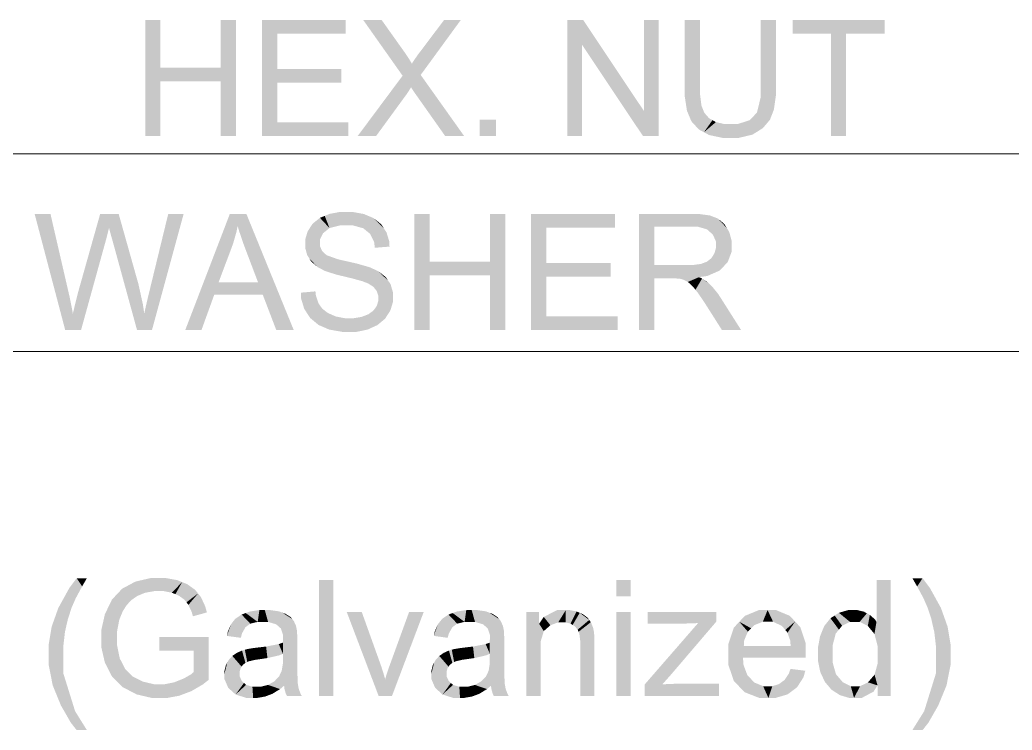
# Model space of a CAD drawing. Header units: millimetres. Extents: x 2 to 579, y 1 to 405.
# Drawn here: x 202.6 to 210, y 100.2 to 105.49 of the extents above; entities that cross this region are included whole.
import ezdxf

# ---------------------------------------------------------------- set-up
doc = ezdxf.new("R2010")
doc.units = ezdxf.units.MM
doc.linetypes.add('XKITLINE00', pattern=[0])
doc.layers.add('LinkedObject', color=7, linetype='Continuous', lineweight=0)

# ---------------------------------------------------------------- blocks, each defined once
blk = doc.blocks.new('*A4')
at = {"layer": 'LinkedObject'}
for points in [[(203.6523, 105.1309), (203.5383, 104.622), (203.5383, 105.486)], [(203.6523, 105.1309), (203.5383, 105.486), (203.6523, 105.486)], [(204.2157, 105.486), (204.1016, 105.1309), (204.1016, 105.486)], [(204.1016, 105.0289), (204.1016, 105.1309), (204.2157, 105.486)], [(204.1016, 105.0289), (204.2157, 105.486), (204.2157, 104.622)], [(204.5215, 105.1197), (204.4075, 104.622), (204.4075, 105.486)], [(204.5215, 105.1197), (204.4075, 105.486), (204.5215, 105.384)], [(205.0321, 105.384), (204.4075, 105.486), (205.0321, 105.486)], [(204.5215, 105.384), (204.4075, 105.486), (205.0321, 105.384)], [(205.299, 105.486), (205.4558, 105.0699), (205.1619, 105.486)], [(205.456, 105.2652), (205.4558, 105.0699), (205.299, 105.486)], [(205.5907, 105.0758), (205.5924, 105.2561), (205.8902, 105.486)], [(205.8902, 105.486), (205.5924, 105.2561), (205.7658, 105.486)], [(206.6832, 105.486), (206.793, 105.3002), (206.6832, 104.622)], [(206.793, 105.3002), (206.6832, 105.486), (206.8006, 105.486)], [(206.793, 105.3002), (206.8006, 105.486), (207.2458, 104.622)], [(207.2458, 104.622), (206.8006, 105.486), (207.2535, 104.8078)], [(207.3632, 105.486), (207.2535, 104.8078), (207.2535, 105.486)], [(207.3632, 104.622), (207.2535, 104.8078), (207.3632, 105.486)], [(207.6717, 105.486), (207.5576, 104.9868), (207.5576, 105.486)], [(207.6717, 104.9872), (207.5576, 104.9868), (207.6717, 105.486)], [(208.2367, 105.486), (208.1227, 104.9872), (208.1227, 105.486)], [(208.2367, 104.9868), (208.1227, 104.9872), (208.2367, 105.486)], [(208.362, 105.486), (208.6463, 105.384), (208.362, 105.384)], [(208.7603, 105.384), (208.6463, 105.384), (208.362, 105.486)], [(208.7603, 105.384), (208.362, 105.486), (209.0463, 105.486)], [(208.7603, 105.384), (209.0463, 105.486), (209.0463, 105.384)], [(208.6463, 104.622), (208.7603, 105.384), (208.7603, 104.622)], [(208.6463, 105.384), (208.7603, 105.384), (208.6463, 104.622)], [(206.6832, 104.622), (206.793, 105.3002), (206.793, 104.622)], [(205.4805, 105.2308), (205.4558, 105.0699), (205.456, 105.2652)], [(205.5148, 105.1779), (205.4558, 105.0699), (205.4805, 105.2308)], [(205.5727, 105.2304), (205.5907, 105.0758), (205.5389, 105.1821)], [(205.5924, 105.2561), (205.5907, 105.0758), (205.5727, 105.2304)], [(203.6523, 105.0289), (203.5383, 104.622), (203.6523, 105.1309)], [(203.6523, 105.1309), (204.1016, 105.0289), (203.6523, 105.0289)], [(204.1016, 105.1309), (204.1016, 105.0289), (203.6523, 105.1309)], [(205.5247, 105.1594), (205.4558, 105.0699), (205.5148, 105.1779)], [(205.4558, 105.0699), (205.5247, 105.1594), (205.5907, 105.0758)], [(205.5389, 105.1821), (205.5907, 105.0758), (205.5247, 105.1594)], [(204.5215, 105.0177), (204.4075, 104.622), (204.5215, 105.1197)], [(205.0002, 105.0177), (204.5215, 105.1197), (205.0002, 105.1197)], [(204.5215, 105.0177), (204.5215, 105.1197), (205.0002, 105.0177)], [(205.4558, 105.0699), (205.478, 104.9215), (205.1221, 104.622)], [(205.5907, 105.0758), (205.519, 104.9835), (205.4558, 105.0699)], [(205.478, 104.9215), (205.4558, 105.0699), (205.4844, 104.9302)], [(205.4844, 104.9302), (205.4558, 105.0699), (205.5049, 104.9612)], [(205.5049, 104.9612), (205.4558, 105.0699), (205.519, 104.9835)], [(205.519, 104.9835), (205.5907, 105.0758), (205.5276, 104.9698)], [(205.5276, 104.9698), (205.5907, 105.0758), (205.5455, 104.943)], [(205.5455, 104.943), (205.5907, 105.0758), (205.5548, 104.9299)], [(205.5548, 104.9299), (205.5907, 105.0758), (205.7722, 104.622)], [(205.7722, 104.622), (205.5907, 105.0758), (205.9135, 104.622)], [(203.5383, 104.622), (203.6523, 105.0289), (203.6523, 104.622)], [(204.1016, 105.0289), (204.2157, 104.622), (204.1016, 104.622)], [(204.5215, 104.7239), (204.4075, 104.622), (204.5215, 105.0177)], [(207.6717, 104.9872), (207.5576, 104.9182), (207.5576, 104.9868)], [(207.6717, 104.9309), (207.5576, 104.9182), (207.6717, 104.9872)], [(208.0958, 104.7959), (208.2367, 104.9868), (208.2073, 104.78)], [(208.1227, 104.9059), (208.2367, 104.9868), (208.0958, 104.7959)], [(208.2367, 104.9868), (208.1227, 104.9059), (208.1227, 104.9872)], [(208.2073, 104.78), (208.2367, 104.9868), (208.222, 104.8183)], [(208.222, 104.8183), (208.2367, 104.9868), (208.2367, 104.9217)], [(205.1221, 104.622), (205.478, 104.9215), (205.2593, 104.622)], [(207.6717, 104.9309), (207.5906, 104.7703), (207.5576, 104.9182)], [(207.5576, 104.9182), (207.5906, 104.7703), (207.5741, 104.8099)], [(207.6821, 104.8479), (207.5906, 104.7703), (207.6717, 104.9309)], [(207.5906, 104.7703), (207.6821, 104.8479), (207.6926, 104.8213)], [(207.2535, 104.8078), (207.3632, 104.622), (207.2458, 104.622)], [(207.7031, 104.7946), (207.5906, 104.7703), (207.6926, 104.8213)], [(207.7031, 104.7946), (207.7007, 104.6492), (207.5906, 104.7703)], [(207.5906, 104.7703), (207.7007, 104.6492), (207.6071, 104.7306)], [(207.739, 104.7535), (207.7007, 104.6492), (207.7031, 104.7946)], [(207.7007, 104.6492), (207.739, 104.7535), (207.7645, 104.739)], [(208.069, 104.7673), (208.1394, 104.6794), (208.0422, 104.7387)], [(208.2073, 104.78), (208.069, 104.7673), (208.0958, 104.7959)], [(208.1925, 104.7417), (208.069, 104.7673), (208.2073, 104.78)], [(208.1394, 104.6794), (208.069, 104.7673), (208.1925, 104.7417)], [(204.4075, 104.622), (204.5215, 104.7239), (205.052, 104.622)], [(205.052, 104.622), (204.5215, 104.7239), (205.052, 104.7239)], [(206.1519, 104.743), (206.0309, 104.622), (206.0309, 104.743)], [(206.1519, 104.622), (206.0309, 104.622), (206.1519, 104.743)], [(207.6071, 104.7306), (207.7007, 104.6492), (207.6622, 104.6701)], [(207.79, 104.7246), (207.7007, 104.6492), (207.7645, 104.739)], [(207.79, 104.7246), (207.8992, 104.6073), (207.7007, 104.6492)], [(207.8524, 104.7101), (207.8992, 104.6073), (207.79, 104.7246)], [(207.8992, 104.6073), (207.8524, 104.7101), (207.8892, 104.7101)], [(207.9523, 104.7101), (207.8992, 104.6073), (207.8892, 104.7101)], [(207.8992, 104.6073), (207.9523, 104.7101), (207.9617, 104.6073)], [(208.101, 104.6553), (207.9523, 104.7101), (208.0422, 104.7387)], [(208.0625, 104.6313), (207.9523, 104.7101), (208.101, 104.6553)], [(207.9617, 104.6073), (207.9523, 104.7101), (208.0625, 104.6313)], [(208.0422, 104.7387), (208.1394, 104.6794), (208.101, 104.6553)], [(207.7007, 104.6492), (207.8992, 104.6073), (207.7393, 104.6282)], [(207.7393, 104.6282), (207.8992, 104.6073), (207.8386, 104.6073)], [(202.8326, 104.041), (202.9422, 103.177), (202.7146, 104.041)], [(202.9632, 103.4744), (202.9422, 103.177), (202.8326, 104.041)], [(203.203, 104.041), (203.2428, 103.835), (203.0385, 103.4574)], [(203.2428, 103.835), (203.203, 104.041), (203.2486, 103.856)], [(203.2486, 103.856), (203.203, 104.041), (203.2616, 103.9068)], [(203.2616, 103.9068), (203.203, 104.041), (203.2689, 103.9367)], [(203.3407, 104.041), (203.2689, 103.9367), (203.203, 104.041)], [(203.2689, 103.9367), (203.3407, 104.041), (203.2711, 103.927)], [(203.2711, 103.927), (203.3407, 104.041), (203.285, 103.8762)], [(203.285, 103.8762), (203.3407, 104.041), (203.2968, 103.8351)], [(203.2968, 103.8351), (203.3407, 104.041), (203.4639, 103.6033)], [(203.8249, 104.041), (203.5748, 103.4855), (203.71, 104.041)], [(203.589, 103.177), (203.5748, 103.4855), (203.8249, 104.041)], [(204.169, 104.041), (204.1805, 103.7849), (203.8372, 103.177)], [(204.1805, 103.7849), (204.169, 104.041), (204.1952, 103.826)], [(204.1952, 103.826), (204.169, 104.041), (204.2185, 103.9086)], [(204.2185, 103.9086), (204.169, 104.041), (204.2271, 103.9503)], [(204.2921, 104.041), (204.2271, 103.9503), (204.169, 104.041)], [(204.2271, 103.9503), (204.2921, 104.041), (204.2374, 103.915)], [(204.2374, 103.915), (204.2921, 104.041), (204.268, 103.8251)], [(204.268, 103.8251), (204.2921, 104.041), (204.2883, 103.7705)], [(204.2883, 103.7705), (204.2921, 104.041), (204.3787, 103.5321)], [(204.3787, 103.5321), (204.2921, 104.041), (204.4143, 103.4388)], [(204.4143, 103.4388), (204.2921, 104.041), (204.6445, 103.177)], [(204.8401, 104.0115), (204.8875, 103.9166), (204.786, 103.9682)], [(204.9112, 103.9356), (204.8401, 104.0115), (204.8758, 104.0262)], [(204.8875, 103.9166), (204.8401, 104.0115), (204.9112, 103.9356)], [(204.9114, 104.041), (204.9867, 103.9546), (204.8758, 104.0262)], [(204.8758, 104.0262), (204.9867, 103.9546), (204.9112, 103.9356)], [(204.9906, 104.0557), (204.9867, 103.9546), (204.9114, 104.041)], [(205.0341, 104.0557), (204.9867, 103.9546), (204.9906, 104.0557)], [(204.9867, 103.9546), (205.0341, 104.0557), (205.0385, 103.9546)], [(205.0341, 104.0557), (205.0883, 103.9546), (205.0385, 103.9546)], [(205.1667, 104.0402), (205.0341, 104.0557), (205.0821, 104.0557)], [(205.2034, 104.0247), (205.0341, 104.0557), (205.1667, 104.0402)], [(205.1635, 103.9337), (205.0341, 104.0557), (205.2034, 104.0247)], [(205.0883, 103.9546), (205.0341, 104.0557), (205.1635, 103.9337)], [(205.2034, 104.0247), (205.189, 103.9127), (205.1635, 103.9337)], [(205.24, 104.0093), (205.189, 103.9127), (205.2034, 104.0247)], [(205.6583, 103.6859), (205.5442, 103.177), (205.5442, 104.041)], [(205.6583, 103.6859), (205.5442, 104.041), (205.6583, 104.041)], [(206.2216, 104.041), (206.1076, 103.6859), (206.1076, 104.041)], [(206.1076, 103.584), (206.1076, 103.6859), (206.2216, 104.041)], [(206.1076, 103.584), (206.2216, 104.041), (206.2216, 103.177)], [(206.5275, 103.6747), (206.4134, 103.177), (206.4134, 104.041)], [(206.5275, 103.6747), (206.4134, 104.041), (206.5275, 103.9391)], [(207.0381, 103.9391), (206.4134, 104.041), (207.0381, 104.041)], [(206.5275, 103.9391), (206.4134, 104.041), (207.0381, 103.9391)], [(207.3319, 103.66), (207.2178, 103.177), (207.2178, 104.041)], [(207.2178, 104.041), (207.3319, 103.946), (207.3319, 103.66)], [(207.6049, 103.946), (207.2178, 104.041), (207.6002, 104.041)], [(207.3319, 103.946), (207.2178, 104.041), (207.6049, 103.946)], [(207.6002, 104.041), (207.6529, 103.946), (207.6049, 103.946)], [(207.7455, 104.0294), (207.6002, 104.041), (207.6578, 104.041)], [(207.7755, 104.0177), (207.6002, 104.041), (207.7455, 104.0294)], [(207.7231, 103.9262), (207.6002, 104.041), (207.7755, 104.0177)], [(207.6529, 103.946), (207.6002, 104.041), (207.7231, 103.9262)], [(207.7755, 104.0177), (207.7453, 103.9065), (207.7231, 103.9262)], [(207.8055, 104.0061), (207.7453, 103.9065), (207.7755, 104.0177)], [(204.7674, 103.9398), (204.7304, 103.8174), (204.7489, 103.9113)], [(204.8638, 103.8976), (204.7304, 103.8174), (204.7674, 103.9398)], [(204.786, 103.9682), (204.8875, 103.9166), (204.7674, 103.9398)], [(204.7674, 103.9398), (204.8875, 103.9166), (204.8638, 103.8976)], [(205.189, 103.9127), (205.24, 104.0093), (205.2145, 103.8917)], [(205.2145, 103.8917), (205.24, 104.0093), (205.3161, 103.9336)], [(205.3161, 103.9336), (205.24, 104.0093), (205.2964, 103.9637)], [(207.7453, 103.9065), (207.8055, 104.0061), (207.7675, 103.8867)], [(207.7675, 103.8867), (207.8055, 104.0061), (207.8714, 103.9355)], [(207.8714, 103.9355), (207.8055, 104.0061), (207.8534, 103.965)], [(204.7489, 103.9113), (204.7304, 103.8174), (204.7304, 103.8501)], [(204.8401, 103.8517), (204.7304, 103.8174), (204.8638, 103.8976)], [(205.3161, 103.9336), (205.2443, 103.8298), (205.2145, 103.8917)], [(205.3358, 103.9035), (205.2443, 103.8298), (205.3161, 103.9336)], [(205.357, 103.8354), (205.2443, 103.8298), (205.3358, 103.9035)], [(207.8714, 103.9355), (207.7898, 103.8363), (207.7675, 103.8867)], [(207.8893, 103.9061), (207.7898, 103.8363), (207.8714, 103.9355)], [(207.9073, 103.8409), (207.7898, 103.8363), (207.8893, 103.9061)], [(203.0385, 103.4574), (203.2428, 103.835), (203.0607, 103.177)], [(203.4639, 103.6033), (203.4773, 103.177), (203.2968, 103.8351)], [(204.7304, 103.8174), (204.8401, 103.8517), (204.8401, 103.8249)], [(204.8401, 103.8016), (204.7304, 103.8174), (204.8401, 103.8249)], [(204.7304, 103.8174), (204.8401, 103.8016), (204.7304, 103.7876)], [(204.7304, 103.7876), (204.8401, 103.8016), (204.7455, 103.7338)], [(204.7455, 103.7338), (204.8401, 103.8016), (204.7606, 103.7097)], [(204.7606, 103.7097), (204.8401, 103.8016), (204.8569, 103.7633)], [(205.3585, 103.7974), (205.2443, 103.8298), (205.357, 103.8354)], [(205.2443, 103.8298), (205.3585, 103.7974), (205.2488, 103.7887)], [(207.7783, 103.7459), (207.9073, 103.8053), (207.8479, 103.6503)], [(207.7898, 103.7847), (207.9073, 103.8053), (207.7783, 103.7459)], [(207.9073, 103.8053), (207.7898, 103.8363), (207.9073, 103.8409)], [(207.7898, 103.8363), (207.9073, 103.8053), (207.7898, 103.8056)], [(207.9073, 103.8053), (207.7898, 103.7847), (207.7898, 103.8056)], [(207.8479, 103.6503), (207.9073, 103.8053), (207.8776, 103.6818)], [(207.8776, 103.6818), (207.9073, 103.8053), (207.9073, 103.7593)], [(203.8372, 103.177), (204.1805, 103.7849), (204.0852, 103.5321)], [(204.8569, 103.7633), (204.8217, 103.6454), (204.7606, 103.7097)], [(204.8736, 103.7483), (204.8217, 103.6454), (204.8569, 103.7633)], [(204.8217, 103.6454), (204.8736, 103.7483), (204.8526, 103.6292)], [(204.8526, 103.6292), (204.8736, 103.7483), (204.8901, 103.7332)], [(204.8526, 103.6292), (204.8901, 103.7332), (204.8764, 103.6165)], [(204.8764, 103.6165), (204.8901, 103.7332), (204.9596, 103.5895)], [(204.9596, 103.5895), (204.8901, 103.7332), (204.9763, 103.7024)], [(207.7668, 103.7281), (207.8479, 103.6503), (207.7553, 103.7103)], [(207.7783, 103.7459), (207.8479, 103.6503), (207.7668, 103.7281)], [(204.7606, 103.7097), (204.8217, 103.6454), (204.7757, 103.6857)], [(204.9596, 103.5895), (204.9763, 103.7024), (205.0191, 103.5753)], [(205.0191, 103.5753), (204.9763, 103.7024), (205.0459, 103.6867)], [(205.0191, 103.5753), (205.0459, 103.6867), (205.0786, 103.561)], [(205.0786, 103.561), (205.0459, 103.6867), (205.1155, 103.6709)], [(205.0786, 103.561), (205.1155, 103.6709), (205.1554, 103.5399)], [(205.1554, 103.5399), (205.1155, 103.6709), (205.1728, 103.5331)], [(205.1728, 103.5331), (205.1155, 103.6709), (205.1999, 103.5228)], [(205.2111, 103.6434), (205.1999, 103.5228), (205.1155, 103.6709)], [(205.237, 103.6316), (205.1999, 103.5228), (205.2111, 103.6434)], [(205.6583, 103.584), (205.5442, 103.177), (205.6583, 103.6859)], [(205.6583, 103.6859), (206.1076, 103.584), (205.6583, 103.584)], [(206.1076, 103.6859), (206.1076, 103.584), (205.6583, 103.6859)], [(206.5275, 103.5727), (206.4134, 103.177), (206.5275, 103.6747)], [(207.0061, 103.5727), (206.5275, 103.6747), (207.0061, 103.6747)], [(206.5275, 103.5727), (206.5275, 103.6747), (207.0061, 103.5727)], [(207.3319, 103.66), (207.3319, 103.5606), (207.2178, 103.177)], [(207.4642, 103.5606), (207.3319, 103.66), (207.5772, 103.66)], [(207.3319, 103.5606), (207.3319, 103.66), (207.4642, 103.5606)], [(207.4642, 103.5606), (207.5772, 103.66), (207.4863, 103.5606)], [(207.4863, 103.5606), (207.5772, 103.66), (207.5181, 103.5586)], [(207.5181, 103.5586), (207.5772, 103.66), (207.5278, 103.5565)], [(207.5278, 103.5565), (207.5772, 103.66), (207.541, 103.5533)], [(207.541, 103.5533), (207.5772, 103.66), (207.5671, 103.5418)], [(207.5671, 103.5418), (207.5772, 103.66), (207.6163, 103.66)], [(207.5671, 103.5418), (207.6163, 103.66), (207.5799, 103.5336)], [(207.6163, 103.66), (207.6643, 103.5701), (207.5799, 103.5336)], [(207.6776, 103.6681), (207.6643, 103.5701), (207.6163, 103.66)], [(207.6643, 103.5701), (207.6776, 103.6681), (207.7264, 103.5787)], [(207.6996, 103.6762), (207.8479, 103.6503), (207.6776, 103.6681)], [(207.8181, 103.6188), (207.6776, 103.6681), (207.8479, 103.6503)], [(207.7264, 103.5787), (207.6776, 103.6681), (207.8181, 103.6188)], [(207.7217, 103.6843), (207.8479, 103.6503), (207.6996, 103.6762)], [(207.8479, 103.6503), (207.7217, 103.6843), (207.7553, 103.7103)], [(203.487, 103.522), (203.4773, 103.177), (203.4639, 103.6033)], [(205.1999, 103.5228), (205.237, 103.6316), (205.2389, 103.4973)], [(205.2389, 103.4973), (205.237, 103.6316), (205.2748, 103.6142)], [(205.2389, 103.4973), (205.2748, 103.6142), (205.2508, 103.4821)], [(205.2508, 103.4821), (205.2748, 103.6142), (205.2627, 103.467)], [(205.2748, 103.6142), (205.3484, 103.5436), (205.2627, 103.467)], [(205.3484, 103.5436), (205.2748, 103.6142), (205.3305, 103.5702)], [(205.5442, 103.177), (205.6583, 103.584), (205.6583, 103.177)], [(206.1076, 103.584), (206.2216, 103.177), (206.1076, 103.177)], [(206.5275, 103.279), (206.4134, 103.177), (206.5275, 103.5727)], [(207.5799, 103.5336), (207.6643, 103.5701), (207.5927, 103.5253)], [(207.6643, 103.5701), (207.6216, 103.4965), (207.5927, 103.5253)], [(207.6869, 103.5592), (207.6216, 103.4965), (207.6643, 103.5701)], [(203.5208, 103.3692), (203.4773, 103.177), (203.487, 103.522)], [(204.0527, 103.4388), (203.8372, 103.177), (204.0852, 103.5321)], [(204.0852, 103.5321), (204.4143, 103.4388), (204.0527, 103.4388)], [(204.3787, 103.5321), (204.4143, 103.4388), (204.0852, 103.5321)], [(205.2627, 103.467), (205.3484, 103.5436), (205.2747, 103.4315)], [(205.2747, 103.4315), (205.3484, 103.5436), (205.3664, 103.5169)], [(205.2747, 103.4315), (205.3664, 103.5169), (205.2747, 103.4112)], [(205.2747, 103.4112), (205.3664, 103.5169), (205.2747, 103.3912)], [(205.3664, 103.5169), (205.3844, 103.4208), (205.2747, 103.3912)], [(205.3844, 103.4208), (205.3664, 103.5169), (205.3844, 103.4555)], [(207.2178, 103.177), (207.3319, 103.5606), (207.3319, 103.177)], [(207.6216, 103.4965), (207.6869, 103.5592), (207.6378, 103.4758)], [(207.6378, 103.4758), (207.6869, 103.5592), (207.654, 103.4552)], [(207.654, 103.4552), (207.6869, 103.5592), (207.7332, 103.5271)], [(207.7332, 103.5271), (207.6952, 103.3957), (207.654, 103.4552)], [(207.7332, 103.5271), (207.6869, 103.5592), (207.7214, 103.5377)], [(207.7582, 103.5042), (207.6952, 103.3957), (207.7332, 103.5271)], [(207.8054, 103.4467), (207.6952, 103.3957), (207.7582, 103.5042)], [(202.9737, 103.4299), (202.9422, 103.177), (202.9632, 103.4744)], [(202.9917, 103.3416), (202.9422, 103.177), (202.9737, 103.4299)], [(203.0356, 103.4468), (203.0607, 103.177), (203.016, 103.367)], [(203.0385, 103.4574), (203.0607, 103.177), (203.0356, 103.4468)], [(203.5617, 103.4325), (203.589, 103.177), (203.54, 103.3387)], [(203.5748, 103.4855), (203.589, 103.177), (203.5617, 103.4325)], [(203.8372, 103.177), (204.0527, 103.4388), (203.9579, 103.177)], [(204.4143, 103.4388), (204.6445, 103.177), (204.5144, 103.177)], [(204.8102, 103.4314), (204.6984, 103.4544), (204.8064, 103.4639)], [(204.6984, 103.4544), (204.7457, 103.2992), (204.6996, 103.4111)], [(204.8102, 103.4314), (204.7457, 103.2992), (204.6984, 103.4544)], [(204.828, 103.3781), (204.7457, 103.2992), (204.8102, 103.4314)], [(205.2625, 103.3542), (205.3844, 103.4208), (205.3647, 103.3214)], [(205.2747, 103.3912), (205.3844, 103.4208), (205.2625, 103.3542)], [(205.3647, 103.3214), (205.3844, 103.4208), (205.3844, 103.3864)], [(207.6952, 103.3957), (207.8054, 103.4467), (207.7202, 103.3568)], [(207.7202, 103.3568), (207.8054, 103.4467), (207.8277, 103.4122)], [(203.016, 103.367), (203.0607, 103.177), (202.9993, 103.2978)], [(203.5316, 103.2978), (203.4773, 103.177), (203.5208, 103.3692)], [(204.6996, 103.4111), (204.7457, 103.2992), (204.7232, 103.3335)], [(204.7457, 103.2992), (204.828, 103.3781), (204.7682, 103.2649)], [(204.7682, 103.2649), (204.828, 103.3781), (204.8302, 103.2136)], [(204.8419, 103.3573), (204.8302, 103.2136), (204.828, 103.3781)], [(204.8559, 103.3365), (204.8302, 103.2136), (204.8419, 103.3573)], [(205.2625, 103.3542), (205.3647, 103.3214), (205.2503, 103.3372)], [(207.7202, 103.3568), (207.8277, 103.4122), (207.8343, 103.177)], [(207.8343, 103.177), (207.8277, 103.4122), (207.9771, 103.177)], [(202.9993, 103.2978), (202.9422, 103.177), (202.9917, 103.3416)], [(202.9993, 103.2978), (203.0607, 103.177), (202.9422, 103.177)], [(203.5316, 103.2978), (203.589, 103.177), (203.4773, 103.177)], [(203.54, 103.3387), (203.589, 103.177), (203.5316, 103.2978)], [(204.8559, 103.3365), (204.8697, 103.1965), (204.8302, 103.2136)], [(204.8992, 103.3028), (204.8697, 103.1965), (204.8559, 103.3365)], [(204.8697, 103.1965), (204.8992, 103.3028), (204.9093, 103.1794)], [(204.9286, 103.29), (204.9093, 103.1794), (204.8992, 103.3028)], [(204.958, 103.2771), (204.9093, 103.1794), (204.9286, 103.29)], [(204.958, 103.2771), (205.0073, 103.1623), (204.9093, 103.1794)], [(205.0241, 103.2643), (205.0073, 103.1623), (204.958, 103.2771)], [(205.151, 103.274), (205.2319, 103.1962), (205.0934, 103.2643)], [(205.176, 103.2838), (205.3253, 103.2605), (205.151, 103.274)], [(205.2687, 103.2131), (205.151, 103.274), (205.3253, 103.2605)], [(205.2319, 103.1962), (205.151, 103.274), (205.2687, 103.2131)], [(205.2009, 103.2935), (205.3253, 103.2605), (205.176, 103.2838)], [(205.2381, 103.3202), (205.345, 103.291), (205.2009, 103.2935)], [(205.2009, 103.2935), (205.345, 103.291), (205.3253, 103.2605)], [(205.2503, 103.3372), (205.3647, 103.3214), (205.2381, 103.3202)], [(205.345, 103.291), (205.2381, 103.3202), (205.3647, 103.3214)], [(206.4134, 103.177), (206.5275, 103.279), (207.058, 103.177)], [(207.058, 103.177), (206.5275, 103.279), (207.058, 103.279)], [(205.0241, 103.2643), (205.0658, 103.1623), (205.0073, 103.1623)], [(205.0608, 103.2643), (205.0658, 103.1623), (205.0241, 103.2643)], [(205.0608, 103.2643), (205.1119, 103.1623), (205.0658, 103.1623)], [(205.0934, 103.2643), (205.1119, 103.1623), (205.0608, 103.2643)], [(205.0934, 103.2643), (205.2319, 103.1962), (205.1119, 103.1623)], [(205.1119, 103.1623), (205.2319, 103.1962), (205.195, 103.1793)], [(203.0686, 101.267), (202.9728, 101.2543), (203.0282, 101.3282)], [(203.0686, 101.267), (203.0282, 101.3282), (203.1042, 101.3282)], [(203.4159, 101.2761), (203.2641, 101.1137), (203.3664, 101.2496)], [(203.4801, 101.1957), (203.2641, 101.1137), (203.4159, 101.2761)], [(203.5794, 101.3291), (203.4159, 101.2761), (203.4654, 101.3026)], [(203.605, 101.2315), (203.4159, 101.2761), (203.5794, 101.3291)], [(203.4159, 101.2761), (203.5086, 101.2076), (203.4801, 101.1957)], [(203.5086, 101.2076), (203.4159, 101.2761), (203.5372, 101.2195)], [(203.5372, 101.2195), (203.4159, 101.2761), (203.605, 101.2315)], [(203.6442, 101.2315), (203.5794, 101.3291), (203.644, 101.3291)], [(203.605, 101.2315), (203.5794, 101.3291), (203.6442, 101.2315)], [(203.644, 101.3291), (203.6769, 101.2315), (203.6442, 101.2315)], [(203.6908, 101.3291), (203.6769, 101.2315), (203.644, 101.3291)], [(203.6769, 101.2315), (203.6908, 101.3291), (203.7365, 101.2201)], [(203.8134, 101.2988), (203.6908, 101.3291), (203.7755, 101.3139)], [(203.7365, 101.2201), (203.6908, 101.3291), (203.8134, 101.2988)], [(203.7365, 101.2201), (203.8134, 101.2988), (203.7633, 101.2088)], [(203.8134, 101.2988), (203.7901, 101.1974), (203.7633, 101.2088)], [(203.7901, 101.1974), (203.8134, 101.2988), (203.8314, 101.1672)], [(203.9106, 101.2413), (203.8134, 101.2988), (203.8513, 101.2836)], [(203.9322, 101.2142), (203.8134, 101.2988), (203.9106, 101.2413)], [(203.8314, 101.1672), (203.8134, 101.2988), (203.9322, 101.2142)], [(204.9394, 101.3144), (204.8331, 100.4504), (204.8331, 101.3144)], [(204.9394, 100.4504), (204.8331, 100.4504), (204.9394, 101.3144)], [(207.1547, 101.3144), (207.0484, 101.1926), (207.0484, 101.3144)], [(207.1547, 101.1926), (207.0484, 101.1926), (207.1547, 101.3144)], [(209.0926, 101.3144), (208.9864, 101.0043), (208.9864, 101.3144)], [(209.0926, 101.3144), (208.9959, 100.8182), (208.9864, 101.0043)], [(208.9959, 100.8182), (209.0926, 101.3144), (209.0926, 100.4504)], [(209.3294, 101.3282), (209.2893, 101.2664), (209.2533, 101.3282)], [(209.2893, 101.2664), (209.3294, 101.3282), (209.3367, 101.1781)], [(209.3367, 101.1781), (209.3294, 101.3282), (209.3847, 101.2543)], [(203.0099, 101.1534), (202.891, 101.1059), (202.9728, 101.2543)], [(203.0214, 101.1796), (202.9728, 101.2543), (203.0686, 101.267)], [(203.0099, 101.1534), (202.9728, 101.2543), (203.0214, 101.1796)], [(203.3664, 101.2496), (203.2641, 101.1137), (203.2905, 101.1684)], [(203.8314, 101.1672), (203.9322, 101.2142), (203.8458, 101.1483)], [(203.9322, 101.2142), (203.8602, 101.1294), (203.8458, 101.1483)], [(203.8602, 101.1294), (203.9322, 101.2142), (203.8844, 101.0775)], [(203.8844, 101.0775), (203.9322, 101.2142), (203.9864, 101.1164)], [(203.9864, 101.1164), (203.9322, 101.2142), (203.9537, 101.1871)], [(209.3367, 101.1781), (209.3847, 101.2543), (209.3482, 101.1516)], [(209.3482, 101.1516), (209.3847, 101.2543), (209.3662, 101.1109)], [(209.3662, 101.1109), (209.3847, 101.2543), (209.4666, 101.1059)], [(202.9919, 101.1127), (202.891, 101.1059), (203.0099, 101.1534)], [(203.4339, 101.1642), (203.2641, 101.1137), (203.4801, 101.1957)], [(203.4164, 101.1448), (203.2641, 101.1137), (203.4339, 101.1642)], [(203.3989, 101.1253), (203.2641, 101.1137), (203.4164, 101.1448)], [(202.8645, 101.0314), (202.9919, 101.1127), (202.9637, 101.0279)], [(202.891, 101.1059), (202.9919, 101.1127), (202.8645, 101.0314)], [(203.2641, 101.1137), (203.2114, 100.9413), (203.2378, 101.0591)], [(203.3454, 101.0192), (203.2114, 100.9413), (203.2641, 101.1137)], [(203.3716, 101.0826), (203.2641, 101.1137), (203.3989, 101.1253)], [(203.2641, 101.1137), (203.3716, 101.0826), (203.3619, 101.0593)], [(203.3454, 101.0192), (203.2641, 101.1137), (203.3619, 101.0593)], [(203.8844, 101.0775), (203.9864, 101.1164), (203.8941, 101.0445)], [(203.8941, 101.0445), (203.9864, 101.1164), (203.9976, 101.0728)], [(204.2567, 101.0575), (204.3212, 100.9895), (204.2098, 101.026)], [(204.2873, 101.0686), (204.3212, 100.9895), (204.2567, 101.0575)], [(204.389, 101.0906), (204.2873, 101.0686), (204.318, 101.0796)], [(204.3764, 101.0025), (204.2873, 101.0686), (204.389, 101.0906)], [(204.3212, 100.9895), (204.2873, 101.0686), (204.3764, 101.0025)], [(204.3764, 101.0025), (204.389, 101.0906), (204.4138, 101.0025)], [(204.4138, 101.0025), (204.389, 101.0906), (204.4538, 101.0025)], [(204.4293, 101.0906), (204.4538, 101.0025), (204.389, 101.0906)], [(204.5345, 101.0812), (204.4293, 101.0906), (204.4694, 101.0906)], [(204.5596, 101.0718), (204.4293, 101.0906), (204.5345, 101.0812)], [(204.5141, 100.9846), (204.4293, 101.0906), (204.5596, 101.0718)], [(204.4538, 101.0025), (204.4293, 101.0906), (204.5141, 100.9846)], [(204.5141, 100.9846), (204.5596, 101.0718), (204.5344, 100.9666)], [(204.5344, 100.9666), (204.5596, 101.0718), (204.5494, 100.9534)], [(204.5596, 101.0718), (204.5644, 100.9078), (204.5494, 100.9534)], [(204.6332, 101.0243), (204.5644, 100.9078), (204.5596, 101.0718)], [(204.6215, 101.0386), (204.5596, 101.0718), (204.5846, 101.0623)], [(204.6332, 101.0243), (204.5596, 101.0718), (204.6215, 101.0386)], [(205.1515, 101.0768), (205.2776, 100.4504), (205.0396, 101.0768)], [(205.286, 100.7017), (205.2776, 100.4504), (205.1515, 101.0768)], [(205.6133, 101.0768), (205.3655, 100.6946), (205.5044, 101.0768)], [(205.3766, 100.4504), (205.3655, 100.6946), (205.6133, 101.0768)], [(205.7981, 101.0575), (205.8626, 100.9895), (205.7512, 101.026)], [(205.8287, 101.0686), (205.8626, 100.9895), (205.7981, 101.0575)], [(205.9304, 101.0906), (205.8287, 101.0686), (205.8594, 101.0796)], [(205.9178, 101.0025), (205.8287, 101.0686), (205.9304, 101.0906)], [(205.8626, 100.9895), (205.8287, 101.0686), (205.9178, 101.0025)], [(205.9178, 101.0025), (205.9304, 101.0906), (205.9551, 101.0025)], [(205.9551, 101.0025), (205.9304, 101.0906), (205.9952, 101.0025)], [(205.9707, 101.0906), (205.9952, 101.0025), (205.9304, 101.0906)], [(206.0759, 101.0812), (205.9707, 101.0906), (206.0108, 101.0906)], [(206.101, 101.0718), (205.9707, 101.0906), (206.0759, 101.0812)], [(206.0555, 100.9846), (205.9707, 101.0906), (206.101, 101.0718)], [(205.9952, 101.0025), (205.9707, 101.0906), (206.0555, 100.9846)], [(206.0555, 100.9846), (206.101, 101.0718), (206.0758, 100.9666)], [(206.0758, 100.9666), (206.101, 101.0718), (206.0908, 100.9534)], [(206.101, 101.0718), (206.1058, 100.9078), (206.0908, 100.9534)], [(206.1746, 101.0243), (206.1058, 100.9078), (206.101, 101.0718)], [(206.1628, 101.0386), (206.101, 101.0718), (206.126, 101.0623)], [(206.1746, 101.0243), (206.101, 101.0718), (206.1628, 101.0386)], [(206.3771, 101.0768), (206.4833, 100.7926), (206.3771, 100.4504)], [(206.4833, 100.7926), (206.3771, 101.0768), (206.4833, 100.8528)], [(206.5079, 100.9345), (206.3771, 101.0768), (206.473, 100.9879)], [(206.4833, 100.8528), (206.3771, 101.0768), (206.5079, 100.9345)], [(206.473, 100.9879), (206.3771, 101.0768), (206.473, 101.0768)], [(206.6717, 101.0906), (206.5074, 101.0393), (206.6067, 101.0906)], [(206.6152, 100.9991), (206.5074, 101.0393), (206.6717, 101.0906)], [(206.6152, 100.9991), (206.6717, 101.0906), (206.649, 100.9991)], [(206.649, 100.9991), (206.6717, 101.0906), (206.6702, 100.9991)], [(206.6717, 101.0906), (206.707, 100.9895), (206.6702, 100.9991)], [(206.6999, 101.0906), (206.707, 100.9895), (206.6717, 101.0906)], [(206.7518, 101.0805), (206.707, 100.9895), (206.6999, 101.0906)], [(206.7755, 101.0703), (206.707, 100.9895), (206.7518, 101.0805)], [(206.707, 100.9895), (206.7755, 101.0703), (206.7227, 100.9799)], [(206.7755, 101.0703), (206.7384, 100.9703), (206.7227, 100.9799)], [(206.7384, 100.9703), (206.7755, 101.0703), (206.7603, 100.9446)], [(206.7603, 100.9446), (206.7755, 101.0703), (206.8463, 101.017)], [(206.8345, 101.0335), (206.7755, 101.0703), (206.7991, 101.0601)], [(206.8463, 101.017), (206.7755, 101.0703), (206.8345, 101.0335)], [(207.1547, 101.0768), (207.0484, 100.4504), (207.0484, 101.0768)], [(207.1547, 100.4504), (207.0484, 100.4504), (207.1547, 101.0768)], [(207.7943, 101.0768), (207.2594, 100.5367), (207.6573, 100.9939)], [(207.7943, 101.0063), (207.2594, 100.5367), (207.7943, 101.0768)], [(207.2828, 101.0768), (207.5378, 100.9904), (207.2828, 100.9904)], [(207.5637, 100.9904), (207.2828, 101.0768), (207.7943, 101.0768)], [(207.5378, 100.9904), (207.2828, 101.0768), (207.5637, 100.9904)], [(207.5637, 100.9904), (207.7943, 101.0768), (207.6235, 100.9921)], [(207.6235, 100.9921), (207.7943, 101.0768), (207.6573, 100.9939)], [(208.1102, 101.0906), (207.9643, 101.0034), (208.0049, 101.047)], [(208.175, 101.0906), (207.9643, 101.0034), (208.1102, 101.0906)], [(208.1392, 101.0034), (207.9643, 101.0034), (208.175, 101.0906)], [(208.1392, 101.0034), (208.175, 101.0906), (208.1757, 101.0034)], [(208.175, 101.0906), (208.216, 101.0034), (208.1757, 101.0034)], [(208.3401, 101.0479), (208.175, 101.0906), (208.2377, 101.0906)], [(208.3798, 101.0052), (208.175, 101.0906), (208.3401, 101.0479)], [(208.2817, 100.9727), (208.175, 101.0906), (208.3798, 101.0052)], [(208.216, 101.0034), (208.175, 101.0906), (208.2817, 100.9727)], [(208.7059, 101.0703), (208.7891, 101.0025), (208.6747, 101.05)], [(208.7755, 101.0906), (208.7891, 101.0025), (208.7059, 101.0703)], [(208.8141, 101.0906), (208.7891, 101.0025), (208.7755, 101.0906)], [(208.7891, 101.0025), (208.8141, 101.0906), (208.8244, 101.0025)], [(208.8141, 101.0906), (208.8607, 101.0025), (208.8244, 101.0025)], [(208.8423, 101.0906), (208.8607, 101.0025), (208.8141, 101.0906)], [(208.8926, 101.0787), (208.8607, 101.0025), (208.8423, 101.0906)], [(208.9146, 101.0667), (208.8607, 101.0025), (208.8926, 101.0787)], [(208.9146, 101.0667), (208.9216, 100.9725), (208.8607, 101.0025)], [(208.9367, 101.0547), (208.9216, 100.9725), (208.9146, 101.0667)], [(208.9725, 101.0235), (208.9216, 100.9725), (208.9367, 101.0547)], [(209.3662, 101.1109), (209.4666, 101.1059), (209.3942, 101.0261)], [(209.3942, 101.0261), (209.4666, 101.1059), (209.4931, 101.0314)], [(202.9533, 100.9838), (202.8418, 100.9673), (202.8645, 101.0314)], [(202.9407, 100.9287), (202.8418, 100.9673), (202.9533, 100.9838)], [(202.9533, 100.9838), (202.8645, 101.0314), (202.9637, 101.0279)], [(203.3289, 100.9322), (203.2114, 100.9413), (203.3454, 101.0192)], [(204.1936, 101.0055), (204.1471, 100.898), (204.1774, 100.985)], [(204.2856, 100.9634), (204.1471, 100.898), (204.1936, 101.0055)], [(204.1774, 100.985), (204.1471, 100.898), (204.1542, 100.9313)], [(204.2098, 101.026), (204.3212, 100.9895), (204.1936, 101.0055)], [(204.2856, 100.9634), (204.1936, 101.0055), (204.3034, 100.9764)], [(204.3034, 100.9764), (204.1936, 101.0055), (204.3212, 100.9895)], [(204.645, 101.01), (204.5644, 100.9078), (204.6332, 101.0243)], [(204.6615, 100.9739), (204.5644, 100.9078), (204.645, 101.01)], [(205.735, 101.0055), (205.6885, 100.898), (205.7188, 100.985)], [(205.827, 100.9634), (205.6885, 100.898), (205.735, 101.0055)], [(205.7188, 100.985), (205.6885, 100.898), (205.6955, 100.9313)], [(205.7512, 101.026), (205.8626, 100.9895), (205.735, 101.0055)], [(205.827, 100.9634), (205.735, 101.0055), (205.8448, 100.9764)], [(205.8448, 100.9764), (205.735, 101.0055), (205.8626, 100.9895)], [(206.1864, 101.01), (206.1058, 100.9078), (206.1746, 101.0243)], [(206.2029, 100.9739), (206.1058, 100.9078), (206.1864, 101.01)], [(206.5074, 101.0393), (206.5569, 100.9775), (206.473, 100.9879)], [(206.473, 100.9879), (206.5569, 100.9775), (206.5079, 100.9345)], [(206.5569, 100.9775), (206.5074, 101.0393), (206.6152, 100.9991)], [(206.8463, 101.017), (206.7665, 100.9286), (206.7603, 100.9446)], [(206.8581, 101.0004), (206.7665, 100.9286), (206.8463, 101.017)], [(206.8745, 100.9612), (206.7665, 100.9286), (206.8581, 101.0004)], [(207.455, 100.6093), (207.2594, 100.5367), (207.7943, 101.0063)], [(207.9643, 101.0034), (207.883, 100.8373), (207.9236, 100.9598)], [(208.0281, 100.93), (207.883, 100.8373), (207.9643, 101.0034)], [(207.9643, 101.0034), (208.053, 100.9545), (208.0281, 100.93)], [(208.053, 100.9545), (207.9643, 101.0034), (208.0778, 100.9789)], [(208.0778, 100.9789), (207.9643, 101.0034), (208.1392, 101.0034)], [(208.2817, 100.9727), (208.3798, 101.0052), (208.307, 100.9421)], [(208.3798, 101.0052), (208.3235, 100.9224), (208.307, 100.9421)], [(208.3235, 100.9224), (208.3798, 101.0052), (208.3435, 100.8631)], [(208.3435, 100.8631), (208.3798, 101.0052), (208.4593, 100.8422)], [(208.4593, 100.8422), (208.3798, 101.0052), (208.4196, 100.9624)], [(208.6435, 101.0297), (208.7063, 100.9448), (208.5968, 100.9712)], [(208.73, 100.9737), (208.6435, 101.0297), (208.6747, 101.05)], [(208.7063, 100.9448), (208.6435, 101.0297), (208.73, 100.9737)], [(208.6747, 101.05), (208.7891, 101.0025), (208.73, 100.9737)], [(208.9864, 101.0043), (208.9216, 100.9725), (208.9725, 101.0235)], [(208.9216, 100.9725), (208.9864, 101.0043), (208.9464, 100.9425)], [(208.9464, 100.9425), (208.9864, 101.0043), (208.9711, 100.9124)], [(208.9864, 101.0043), (208.9959, 100.8182), (208.9711, 100.9124)], [(209.3942, 101.0261), (209.4931, 101.0314), (209.4042, 100.982)], [(209.4042, 100.982), (209.4931, 101.0314), (209.4169, 100.9275)], [(209.4169, 100.9275), (209.4931, 101.0314), (209.5158, 100.9673)], [(202.9407, 100.9287), (202.8191, 100.833), (202.8418, 100.9673)], [(202.928, 100.818), (202.8191, 100.833), (202.9407, 100.9287)], [(203.2114, 100.9413), (203.3289, 100.9322), (203.2114, 100.8783)], [(203.2114, 100.8783), (203.3289, 100.9322), (203.3289, 100.8853)], [(204.2593, 100.9173), (204.1471, 100.898), (204.2856, 100.9634)], [(204.1471, 100.898), (204.2593, 100.9173), (204.2508, 100.8841)], [(204.5641, 100.8587), (204.6689, 100.9385), (204.5638, 100.8479)], [(204.5638, 100.8479), (204.6689, 100.9385), (204.5644, 100.7649)], [(204.5644, 100.8726), (204.6689, 100.9385), (204.5641, 100.8587)], [(204.6662, 100.9521), (204.5644, 100.9078), (204.6615, 100.9739)], [(204.5644, 100.9078), (204.6662, 100.9521), (204.6689, 100.9385)], [(204.5644, 100.9078), (204.6689, 100.9385), (204.5644, 100.8755)], [(204.5644, 100.8755), (204.6689, 100.9385), (204.5644, 100.8726)], [(204.6715, 100.8896), (204.5644, 100.7649), (204.6689, 100.9385)], [(205.8007, 100.9173), (205.6885, 100.898), (205.827, 100.9634)], [(205.6885, 100.898), (205.8007, 100.9173), (205.7921, 100.8841)], [(206.1055, 100.8587), (206.2103, 100.9385), (206.1052, 100.8479)], [(206.1052, 100.8479), (206.2103, 100.9385), (206.1058, 100.7649)], [(206.1058, 100.8726), (206.2103, 100.9385), (206.1055, 100.8587)], [(206.2076, 100.9521), (206.1058, 100.9078), (206.2029, 100.9739)], [(206.1058, 100.9078), (206.2076, 100.9521), (206.2103, 100.9385)], [(206.1058, 100.9078), (206.2103, 100.9385), (206.1058, 100.8755)], [(206.1058, 100.8755), (206.2103, 100.9385), (206.1058, 100.8726)], [(206.2129, 100.8896), (206.1058, 100.7649), (206.2103, 100.9385)], [(206.7665, 100.9286), (206.8745, 100.9612), (206.7727, 100.9125)], [(206.7727, 100.9125), (206.8745, 100.9612), (206.8792, 100.9386)], [(206.8792, 100.9386), (206.7788, 100.864), (206.7727, 100.9125)], [(206.8822, 100.9238), (206.7788, 100.864), (206.8792, 100.9386)], [(206.8851, 100.8722), (206.7788, 100.864), (206.8822, 100.9238)], [(208.0006, 100.8646), (207.883, 100.8373), (208.0281, 100.93)], [(208.5812, 100.933), (208.55, 100.763), (208.5656, 100.8949)], [(208.6826, 100.916), (208.55, 100.763), (208.5812, 100.933)], [(208.6589, 100.825), (208.55, 100.763), (208.6826, 100.916)], [(208.5968, 100.9712), (208.7063, 100.9448), (208.5812, 100.933)], [(208.5812, 100.933), (208.7063, 100.9448), (208.6826, 100.916)], [(209.4169, 100.9275), (209.5158, 100.9673), (209.4296, 100.8177)], [(209.4296, 100.8177), (209.5158, 100.9673), (209.5385, 100.833)], [(202.8191, 100.833), (202.928, 100.818), (202.8191, 100.7629)], [(203.3289, 100.8275), (203.2114, 100.8783), (203.3289, 100.8853)], [(203.2114, 100.8783), (203.2644, 100.6479), (203.2114, 100.8147)], [(203.3289, 100.8275), (203.2644, 100.6479), (203.2114, 100.8783)], [(203.6442, 100.8911), (203.8983, 100.7891), (203.6442, 100.7891)], [(204.0106, 100.8911), (203.8983, 100.7891), (203.6442, 100.8911)], [(203.8983, 100.6282), (204.0106, 100.8911), (204.0106, 100.5706)], [(203.8983, 100.7891), (204.0106, 100.8911), (203.8983, 100.6282)], [(204.5335, 100.8373), (204.5644, 100.7649), (204.4391, 100.819)], [(204.5638, 100.8479), (204.5644, 100.7649), (204.5335, 100.8373)], [(204.6715, 100.8543), (204.5638, 100.726), (204.5644, 100.7649)], [(204.6715, 100.7129), (204.5638, 100.726), (204.6715, 100.8543)], [(204.6715, 100.8543), (204.5644, 100.7649), (204.6715, 100.8896)], [(206.0749, 100.8373), (206.1058, 100.7649), (205.9804, 100.819)], [(206.1052, 100.8479), (206.1058, 100.7649), (206.0749, 100.8373)], [(206.2129, 100.8543), (206.1052, 100.726), (206.1058, 100.7649)], [(206.2129, 100.7129), (206.1052, 100.726), (206.2129, 100.8543)], [(206.2129, 100.8543), (206.1058, 100.7649), (206.2129, 100.8896)], [(206.8851, 100.8722), (206.7788, 100.8315), (206.7788, 100.864)], [(206.8851, 100.8354), (206.7788, 100.8315), (206.8851, 100.8722)], [(206.7788, 100.4504), (206.8851, 100.8354), (206.8851, 100.4504)], [(206.7788, 100.8315), (206.8851, 100.8354), (206.7788, 100.4504)], [(207.883, 100.8373), (208.0006, 100.8646), (207.9979, 100.8237)], [(207.9979, 100.8237), (207.883, 100.7583), (207.883, 100.8373)], [(208.3435, 100.8631), (208.4593, 100.8422), (208.347, 100.8237)], [(208.4593, 100.7647), (208.347, 100.8237), (208.4593, 100.8422)], [(208.5656, 100.8949), (208.55, 100.763), (208.55, 100.8099)], [(209.4296, 100.7623), (209.5385, 100.833), (209.5385, 100.7629)], [(209.4296, 100.8177), (209.5385, 100.833), (209.4296, 100.7623)], [(202.8191, 100.7629), (202.928, 100.818), (202.928, 100.7623)], [(202.8191, 100.7629), (202.928, 100.7623), (202.8191, 100.6834)], [(202.8191, 100.6834), (202.928, 100.7623), (202.8495, 100.5297)], [(202.8495, 100.5297), (202.928, 100.7623), (202.8798, 100.4555)], [(202.8798, 100.4555), (202.928, 100.7623), (202.928, 100.6207)], [(203.2114, 100.8147), (203.2644, 100.6479), (203.2379, 100.6994)], [(203.3488, 100.7308), (203.2644, 100.6479), (203.3289, 100.8275)], [(204.2642, 100.6804), (204.1876, 100.7492), (204.2046, 100.7607)], [(204.2215, 100.7721), (204.2851, 100.6977), (204.2046, 100.7607)], [(204.2046, 100.7607), (204.2851, 100.6977), (204.2642, 100.6804)], [(204.2596, 100.7895), (204.2851, 100.6977), (204.2215, 100.7721)], [(204.2808, 100.7954), (204.2851, 100.6977), (204.2596, 100.7895)], [(204.2964, 100.7996), (204.3122, 100.7095), (204.2808, 100.7954)], [(204.2851, 100.6977), (204.2808, 100.7954), (204.2987, 100.7036)], [(204.2987, 100.7036), (204.2808, 100.7954), (204.3122, 100.7095)], [(204.3434, 100.8075), (204.3585, 100.7201), (204.2964, 100.7996)], [(204.2964, 100.7996), (204.3585, 100.7201), (204.3122, 100.7095)], [(204.3749, 100.8113), (204.3912, 100.7248), (204.3434, 100.8075)], [(204.3434, 100.8075), (204.3912, 100.7248), (204.3585, 100.7201)], [(204.4391, 100.819), (204.4489, 100.7331), (204.3749, 100.8113)], [(204.3749, 100.8113), (204.4489, 100.7331), (204.3912, 100.7248)], [(204.4391, 100.819), (204.5644, 100.7649), (204.4489, 100.7331)], [(204.4489, 100.7331), (204.5644, 100.7649), (204.5355, 100.7531)], [(205.8056, 100.6804), (205.729, 100.7492), (205.7459, 100.7607)], [(205.7629, 100.7721), (205.8265, 100.6977), (205.7459, 100.7607)], [(205.7459, 100.7607), (205.8265, 100.6977), (205.8056, 100.6804)], [(205.801, 100.7895), (205.8265, 100.6977), (205.7629, 100.7721)], [(205.8221, 100.7954), (205.8265, 100.6977), (205.801, 100.7895)], [(205.8377, 100.7996), (205.8536, 100.7095), (205.8221, 100.7954)], [(205.8265, 100.6977), (205.8221, 100.7954), (205.8401, 100.7036)], [(205.8401, 100.7036), (205.8221, 100.7954), (205.8536, 100.7095)], [(205.8848, 100.8075), (205.8999, 100.7201), (205.8377, 100.7996)], [(205.8377, 100.7996), (205.8999, 100.7201), (205.8536, 100.7095)], [(205.9163, 100.8113), (205.9326, 100.7248), (205.8848, 100.8075)], [(205.8848, 100.8075), (205.9326, 100.7248), (205.8999, 100.7201)], [(205.9804, 100.819), (205.9903, 100.7331), (205.9163, 100.8113)], [(205.9163, 100.8113), (205.9903, 100.7331), (205.9326, 100.7248)], [(205.9804, 100.819), (206.1058, 100.7649), (205.9903, 100.7331)], [(205.9903, 100.7331), (206.1058, 100.7649), (206.0769, 100.7531)], [(206.3771, 100.4504), (206.4833, 100.7926), (206.4833, 100.4504)], [(207.9979, 100.8237), (208.4593, 100.7647), (207.883, 100.7583)], [(208.4593, 100.76), (207.883, 100.7583), (208.4593, 100.7647)], [(208.459, 100.7458), (207.883, 100.7583), (208.4593, 100.76)], [(207.883, 100.7583), (207.9634, 100.5212), (207.883, 100.682)], [(207.9948, 100.6849), (207.9634, 100.5212), (207.883, 100.7583)], [(207.9948, 100.6849), (207.883, 100.7583), (207.9919, 100.7364)], [(208.4587, 100.7364), (207.883, 100.7583), (208.459, 100.7458)], [(207.9919, 100.7364), (207.883, 100.7583), (208.4587, 100.7364)], [(208.347, 100.8237), (208.4593, 100.7647), (207.9979, 100.8237)], [(208.55, 100.763), (208.6589, 100.825), (208.6589, 100.7629)], [(208.55, 100.763), (208.6589, 100.7028), (208.55, 100.715)], [(208.6589, 100.7028), (208.55, 100.763), (208.6589, 100.7629)], [(208.9959, 100.8182), (209.0926, 100.4504), (208.9959, 100.7541)], [(209.4296, 100.7623), (209.5385, 100.7629), (209.4296, 100.6207)], [(209.5385, 100.6834), (209.4296, 100.6207), (209.5385, 100.7629)], [(203.2644, 100.6479), (203.3488, 100.7308), (203.3687, 100.6919)], [(203.3886, 100.653), (203.2644, 100.6479), (203.3687, 100.6919)], [(204.1498, 100.6997), (204.1289, 100.6157), (204.1394, 100.6807)], [(204.2495, 100.6577), (204.1289, 100.6157), (204.1498, 100.6997)], [(204.1603, 100.7187), (204.2569, 100.6691), (204.1498, 100.6997)], [(204.1498, 100.6997), (204.2569, 100.6691), (204.2495, 100.6577)], [(204.1876, 100.7492), (204.2569, 100.6691), (204.1603, 100.7187)], [(204.2569, 100.6691), (204.1876, 100.7492), (204.2642, 100.6804)], [(204.5553, 100.6378), (204.6715, 100.7129), (204.6715, 100.6389)], [(204.5638, 100.6909), (204.6715, 100.7129), (204.5553, 100.6378)], [(204.6715, 100.7129), (204.5638, 100.6909), (204.5638, 100.726)], [(205.2969, 100.6713), (205.2776, 100.4504), (205.286, 100.7017)], [(205.3655, 100.6946), (205.3766, 100.4504), (205.3528, 100.6598)], [(205.6912, 100.6997), (205.6703, 100.6157), (205.6808, 100.6807)], [(205.7909, 100.6577), (205.6703, 100.6157), (205.6912, 100.6997)], [(205.7017, 100.7187), (205.7982, 100.6691), (205.6912, 100.6997)], [(205.6912, 100.6997), (205.7982, 100.6691), (205.7909, 100.6577)], [(205.729, 100.7492), (205.7982, 100.6691), (205.7017, 100.7187)], [(205.7982, 100.6691), (205.729, 100.7492), (205.8056, 100.6804)], [(206.0967, 100.6378), (206.2129, 100.7129), (206.2129, 100.6389)], [(206.1052, 100.6909), (206.2129, 100.7129), (206.0967, 100.6378)], [(206.2129, 100.7129), (206.1052, 100.6909), (206.1052, 100.726)], [(208.024, 100.606), (207.9634, 100.5212), (207.9948, 100.6849)], [(208.55, 100.715), (208.6589, 100.7028), (208.5673, 100.63)], [(208.5673, 100.63), (208.6589, 100.7028), (208.5845, 100.593)], [(208.5845, 100.593), (208.6589, 100.7028), (208.6842, 100.6131)], [(208.9959, 100.6958), (209.0926, 100.4504), (208.9716, 100.6091)], [(208.9959, 100.7541), (209.0926, 100.4504), (208.9959, 100.6958)], [(202.928, 100.6207), (202.9843, 100.2518), (202.8798, 100.4555)], [(203.0161, 100.3377), (202.9843, 100.2518), (202.928, 100.6207)], [(203.3886, 100.653), (203.4215, 100.4902), (203.2644, 100.6479)], [(203.2644, 100.6479), (203.4215, 100.4902), (203.2909, 100.5963)], [(203.4465, 100.5952), (203.4215, 100.4902), (203.3886, 100.653)], [(203.88, 100.6119), (204.0106, 100.5706), (203.8264, 100.5814)], [(203.8983, 100.6282), (204.0106, 100.5706), (203.88, 100.6119)], [(204.1394, 100.6807), (204.1289, 100.6157), (204.1289, 100.6387)], [(204.2421, 100.6325), (204.1289, 100.6157), (204.2495, 100.6577)], [(204.1289, 100.6157), (204.2421, 100.6325), (204.2421, 100.6186)], [(204.2421, 100.5974), (204.1289, 100.6157), (204.2421, 100.6186)], [(204.1289, 100.6157), (204.2421, 100.5974), (204.1289, 100.5765)], [(204.5006, 100.5598), (204.6715, 100.6389), (204.6749, 100.5453)], [(204.5356, 100.5965), (204.6715, 100.6389), (204.5006, 100.5598)], [(204.5468, 100.6198), (204.6715, 100.6389), (204.5356, 100.5965)], [(204.6715, 100.6389), (204.5468, 100.6198), (204.5553, 100.6378)], [(205.3169, 100.6082), (205.2776, 100.4504), (205.2969, 100.6713)], [(205.3528, 100.6598), (205.3766, 100.4504), (205.3331, 100.6002)], [(205.6808, 100.6807), (205.6703, 100.6157), (205.6703, 100.6387)], [(205.7835, 100.6325), (205.6703, 100.6157), (205.7909, 100.6577)], [(205.6703, 100.6157), (205.7835, 100.6325), (205.7835, 100.6186)], [(205.7835, 100.5974), (205.6703, 100.6157), (205.7835, 100.6186)], [(205.6703, 100.6157), (205.7835, 100.5974), (205.6703, 100.5765)], [(206.042, 100.5598), (206.2129, 100.6389), (206.2163, 100.5453)], [(206.077, 100.5965), (206.2129, 100.6389), (206.042, 100.5598)], [(206.0881, 100.6198), (206.2129, 100.6389), (206.077, 100.5965)], [(206.2129, 100.6389), (206.0881, 100.6198), (206.0967, 100.6378)], [(207.883, 100.682), (207.9634, 100.5212), (207.9232, 100.5634)], [(208.3011, 100.5699), (208.4558, 100.6388), (208.3948, 100.5162)], [(208.3337, 100.6189), (208.4558, 100.6388), (208.3011, 100.5699)], [(208.4558, 100.6388), (208.3337, 100.6189), (208.3458, 100.6526)], [(208.3948, 100.5162), (208.4558, 100.6388), (208.4428, 100.5907)], [(208.6842, 100.6131), (208.6503, 100.4985), (208.5845, 100.593)], [(208.7096, 100.5833), (208.6503, 100.4985), (208.6842, 100.6131)], [(209.4296, 100.6207), (209.4775, 100.4555), (209.3415, 100.3377)], [(209.508, 100.5297), (209.4296, 100.6207), (209.5385, 100.6834)], [(209.4775, 100.4555), (209.4296, 100.6207), (209.508, 100.5297)], [(203.2909, 100.5963), (203.4215, 100.4902), (203.3695, 100.5175)], [(203.4215, 100.4902), (203.4465, 100.5952), (203.4845, 100.5763)], [(203.5225, 100.5574), (203.4215, 100.4902), (203.4845, 100.5763)], [(203.5225, 100.5574), (203.6528, 100.4357), (203.4215, 100.4902)], [(203.6033, 100.5385), (203.6528, 100.4357), (203.5225, 100.5574)], [(203.6528, 100.4357), (203.6033, 100.5385), (203.646, 100.5385)], [(203.646, 100.5385), (203.7, 100.4357), (203.6528, 100.4357)], [(203.6831, 100.5385), (203.7, 100.4357), (203.646, 100.5385)], [(203.7556, 100.5528), (203.7919, 100.4527), (203.6831, 100.5385)], [(203.6831, 100.5385), (203.7919, 100.4527), (203.7, 100.4357)], [(203.8367, 100.4696), (203.7556, 100.5528), (203.791, 100.5671)], [(203.7919, 100.4527), (203.7556, 100.5528), (203.8367, 100.4696)], [(203.8264, 100.5814), (203.8815, 100.4865), (203.791, 100.5671)], [(203.791, 100.5671), (203.8815, 100.4865), (203.8367, 100.4696)], [(203.8264, 100.5814), (204.0106, 100.5706), (203.8815, 100.4865)], [(203.8815, 100.4865), (204.0106, 100.5706), (203.9684, 100.537)], [(204.1289, 100.5765), (204.2421, 100.5974), (204.1566, 100.5122)], [(204.1566, 100.5122), (204.2421, 100.5974), (204.1843, 100.487)], [(204.1843, 100.487), (204.2421, 100.5974), (204.2582, 100.562)], [(204.2582, 100.562), (204.2119, 100.4618), (204.1843, 100.487)], [(204.2742, 100.5478), (204.2119, 100.4618), (204.2582, 100.562)], [(204.2902, 100.5337), (204.2119, 100.4618), (204.2742, 100.5478)], [(204.573, 100.5273), (204.453, 100.533), (204.4768, 100.5464)], [(204.5006, 100.5598), (204.6749, 100.5453), (204.4768, 100.5464)], [(204.6749, 100.5453), (204.573, 100.5273), (204.4768, 100.5464)], [(204.573, 100.5273), (204.6749, 100.5453), (204.5754, 100.5053)], [(204.5754, 100.5053), (204.6749, 100.5453), (204.6783, 100.5257)], [(205.326, 100.5755), (205.2776, 100.4504), (205.3169, 100.6082)], [(205.326, 100.5755), (205.3766, 100.4504), (205.2776, 100.4504)], [(205.3331, 100.6002), (205.3766, 100.4504), (205.326, 100.5755)], [(205.6703, 100.5765), (205.7835, 100.5974), (205.698, 100.5122)], [(205.698, 100.5122), (205.7835, 100.5974), (205.7256, 100.487)], [(205.7256, 100.487), (205.7835, 100.5974), (205.7995, 100.562)], [(205.7995, 100.562), (205.7533, 100.4618), (205.7256, 100.487)], [(205.8156, 100.5478), (205.7533, 100.4618), (205.7995, 100.562)], [(205.8316, 100.5337), (205.7533, 100.4618), (205.8156, 100.5478)], [(206.1144, 100.5273), (205.9943, 100.533), (206.0182, 100.5464)], [(206.042, 100.5598), (206.2163, 100.5453), (206.0182, 100.5464)], [(206.2163, 100.5453), (206.1144, 100.5273), (206.0182, 100.5464)], [(206.1144, 100.5273), (206.2163, 100.5453), (206.1168, 100.5053)], [(206.1168, 100.5053), (206.2163, 100.5453), (206.2197, 100.5257)], [(207.455, 100.6093), (207.2594, 100.4504), (207.2594, 100.5367)], [(207.3903, 100.5368), (207.2594, 100.4504), (207.455, 100.6093)], [(207.2594, 100.4504), (207.5241, 100.542), (207.8133, 100.4504)], [(207.5241, 100.542), (207.2594, 100.4504), (207.4928, 100.542)], [(207.4928, 100.542), (207.2594, 100.4504), (207.426, 100.5394)], [(207.426, 100.5394), (207.2594, 100.4504), (207.3903, 100.5368)], [(207.8133, 100.4504), (207.5241, 100.542), (207.8133, 100.542)], [(207.9634, 100.5212), (208.024, 100.606), (208.0035, 100.4789)], [(208.0502, 100.5786), (208.0035, 100.4789), (208.024, 100.606)], [(208.0764, 100.5512), (208.0035, 100.4789), (208.0502, 100.5786)], [(208.0764, 100.5512), (208.1809, 100.4366), (208.0035, 100.4789)], [(208.1418, 100.5239), (208.1809, 100.4366), (208.0764, 100.5512)], [(208.2598, 100.5392), (208.3598, 100.4896), (208.2101, 100.5239)], [(208.2804, 100.5546), (208.3948, 100.5162), (208.2598, 100.5392)], [(208.3598, 100.4896), (208.2598, 100.5392), (208.3948, 100.5162)], [(208.3011, 100.5699), (208.3948, 100.5162), (208.2804, 100.5546)], [(208.5845, 100.593), (208.6503, 100.4985), (208.6017, 100.5561)], [(208.6503, 100.4985), (208.7096, 100.5833), (208.6817, 100.4778)], [(208.6817, 100.4778), (208.7096, 100.5833), (208.7349, 100.5536)], [(208.7349, 100.5536), (208.8192, 100.4366), (208.6817, 100.4778)], [(208.7947, 100.5239), (208.8192, 100.4366), (208.7349, 100.5536)], [(208.923, 100.5523), (208.9941, 100.5298), (208.8639, 100.5239)], [(208.9941, 100.5298), (208.923, 100.5523), (208.9473, 100.5807)], [(208.9716, 100.6091), (208.9941, 100.5298), (208.9473, 100.5807)], [(208.9716, 100.6091), (209.0926, 100.4504), (208.9941, 100.5298)], [(203.4215, 100.4902), (203.6528, 100.4357), (203.4735, 100.463)], [(203.4735, 100.463), (203.6528, 100.4357), (203.5892, 100.4357)], [(204.2119, 100.4618), (204.2902, 100.5337), (204.2911, 100.4366)], [(204.3426, 100.4366), (204.2902, 100.5337), (204.3371, 100.5195)], [(204.2911, 100.4366), (204.2902, 100.5337), (204.3426, 100.4366)], [(204.3371, 100.5195), (204.3738, 100.4366), (204.3426, 100.4366)], [(204.368, 100.5195), (204.3738, 100.4366), (204.3371, 100.5195)], [(204.3986, 100.5195), (204.3738, 100.4366), (204.368, 100.5195)], [(204.3738, 100.4366), (204.3986, 100.5195), (204.4322, 100.4468)], [(204.4594, 100.4571), (204.3986, 100.5195), (204.453, 100.533)], [(204.4322, 100.4468), (204.3986, 100.5195), (204.4594, 100.4571)], [(204.5434, 100.5024), (204.453, 100.533), (204.573, 100.5273)], [(204.4866, 100.4673), (204.453, 100.533), (204.5434, 100.5024)], [(204.4594, 100.4571), (204.453, 100.533), (204.4866, 100.4673)], [(204.6783, 100.5257), (204.5862, 100.4669), (204.5754, 100.5053)], [(204.6817, 100.5061), (204.5862, 100.4669), (204.6783, 100.5257)], [(204.6817, 100.5061), (204.5946, 100.4504), (204.5862, 100.4669)], [(204.6952, 100.4684), (204.5946, 100.4504), (204.6817, 100.5061)], [(204.5946, 100.4504), (204.6952, 100.4684), (204.7052, 100.4504)], [(205.7533, 100.4618), (205.8316, 100.5337), (205.8325, 100.4366)], [(205.8839, 100.4366), (205.8316, 100.5337), (205.8785, 100.5195)], [(205.8325, 100.4366), (205.8316, 100.5337), (205.8839, 100.4366)], [(205.8785, 100.5195), (205.9151, 100.4366), (205.8839, 100.4366)], [(205.9094, 100.5195), (205.9151, 100.4366), (205.8785, 100.5195)], [(205.9399, 100.5195), (205.9151, 100.4366), (205.9094, 100.5195)], [(205.9151, 100.4366), (205.9399, 100.5195), (205.9735, 100.4468)], [(206.0008, 100.4571), (205.9399, 100.5195), (205.9943, 100.533)], [(205.9735, 100.4468), (205.9399, 100.5195), (206.0008, 100.4571)], [(206.0848, 100.5024), (205.9943, 100.533), (206.1144, 100.5273)], [(206.028, 100.4673), (205.9943, 100.533), (206.0848, 100.5024)], [(206.0008, 100.4571), (205.9943, 100.533), (206.028, 100.4673)], [(206.2197, 100.5257), (206.1276, 100.4669), (206.1168, 100.5053)], [(206.2231, 100.5061), (206.1276, 100.4669), (206.2197, 100.5257)], [(206.2231, 100.5061), (206.136, 100.4504), (206.1276, 100.4669)], [(206.2366, 100.4684), (206.136, 100.4504), (206.2231, 100.5061)], [(206.136, 100.4504), (206.2366, 100.4684), (206.2466, 100.4504)], [(208.0035, 100.4789), (208.1809, 100.4366), (208.1123, 100.4366)], [(208.1809, 100.5239), (208.1809, 100.4366), (208.1418, 100.5239)], [(208.2101, 100.5239), (208.3598, 100.4896), (208.1809, 100.4366)], [(208.2101, 100.5239), (208.1809, 100.4366), (208.1809, 100.5239)], [(208.1809, 100.4366), (208.3598, 100.4896), (208.2353, 100.4366)], [(208.2353, 100.4366), (208.3598, 100.4896), (208.3248, 100.4631)], [(208.6817, 100.4778), (208.8192, 100.4366), (208.713, 100.4572)], [(208.8192, 100.4366), (208.7947, 100.5239), (208.8291, 100.5239)], [(208.8192, 100.4366), (208.9941, 100.5298), (208.8769, 100.4366)], [(208.8639, 100.5239), (208.9941, 100.5298), (208.8192, 100.4366)], [(208.8639, 100.5239), (208.8192, 100.4366), (208.8291, 100.5239)], [(208.8769, 100.4366), (208.9941, 100.5298), (208.9644, 100.4832)], [(208.9941, 100.5298), (209.0926, 100.4504), (208.9941, 100.4504)], [(202.8798, 100.4555), (202.9843, 100.2518), (202.9101, 100.3813)], [(208.713, 100.4572), (208.8192, 100.4366), (208.7818, 100.4366)], [(209.3415, 100.3377), (209.4775, 100.4555), (209.3729, 100.2518)], [(209.3729, 100.2518), (209.4775, 100.4555), (209.447, 100.3813)], [(202.9843, 100.2518), (203.0161, 100.3377), (203.0282, 100.1964)], [(203.0282, 100.1964), (203.0161, 100.3377), (203.1042, 100.1964)], [(209.3415, 100.3377), (209.3729, 100.2518), (209.2533, 100.1964)], [(209.2533, 100.1964), (209.3729, 100.2518), (209.3294, 100.1964)]]:
    blk.add_hatch(color=7, dxfattribs=at).paths.add_polyline_path(points, flags=17)
at = {"layer": 'LinkedObject', "color": 6, "linetype": 'XKITLINE00', "lineweight": 0}
for p, q in [((212.0369, 104.4888), (202.4953, 104.4888)), ((212.292, 103.016), (198.6636, 103.016))]:
    blk.add_line(p, q, dxfattribs=at)

msp = doc.modelspace()

# ---------------------------------------------------------------- block references
at = {"lineweight": 0}
msp.add_blockref('*A4', (0, 0), dxfattribs=at)

doc.saveas('drawing.dxf')
